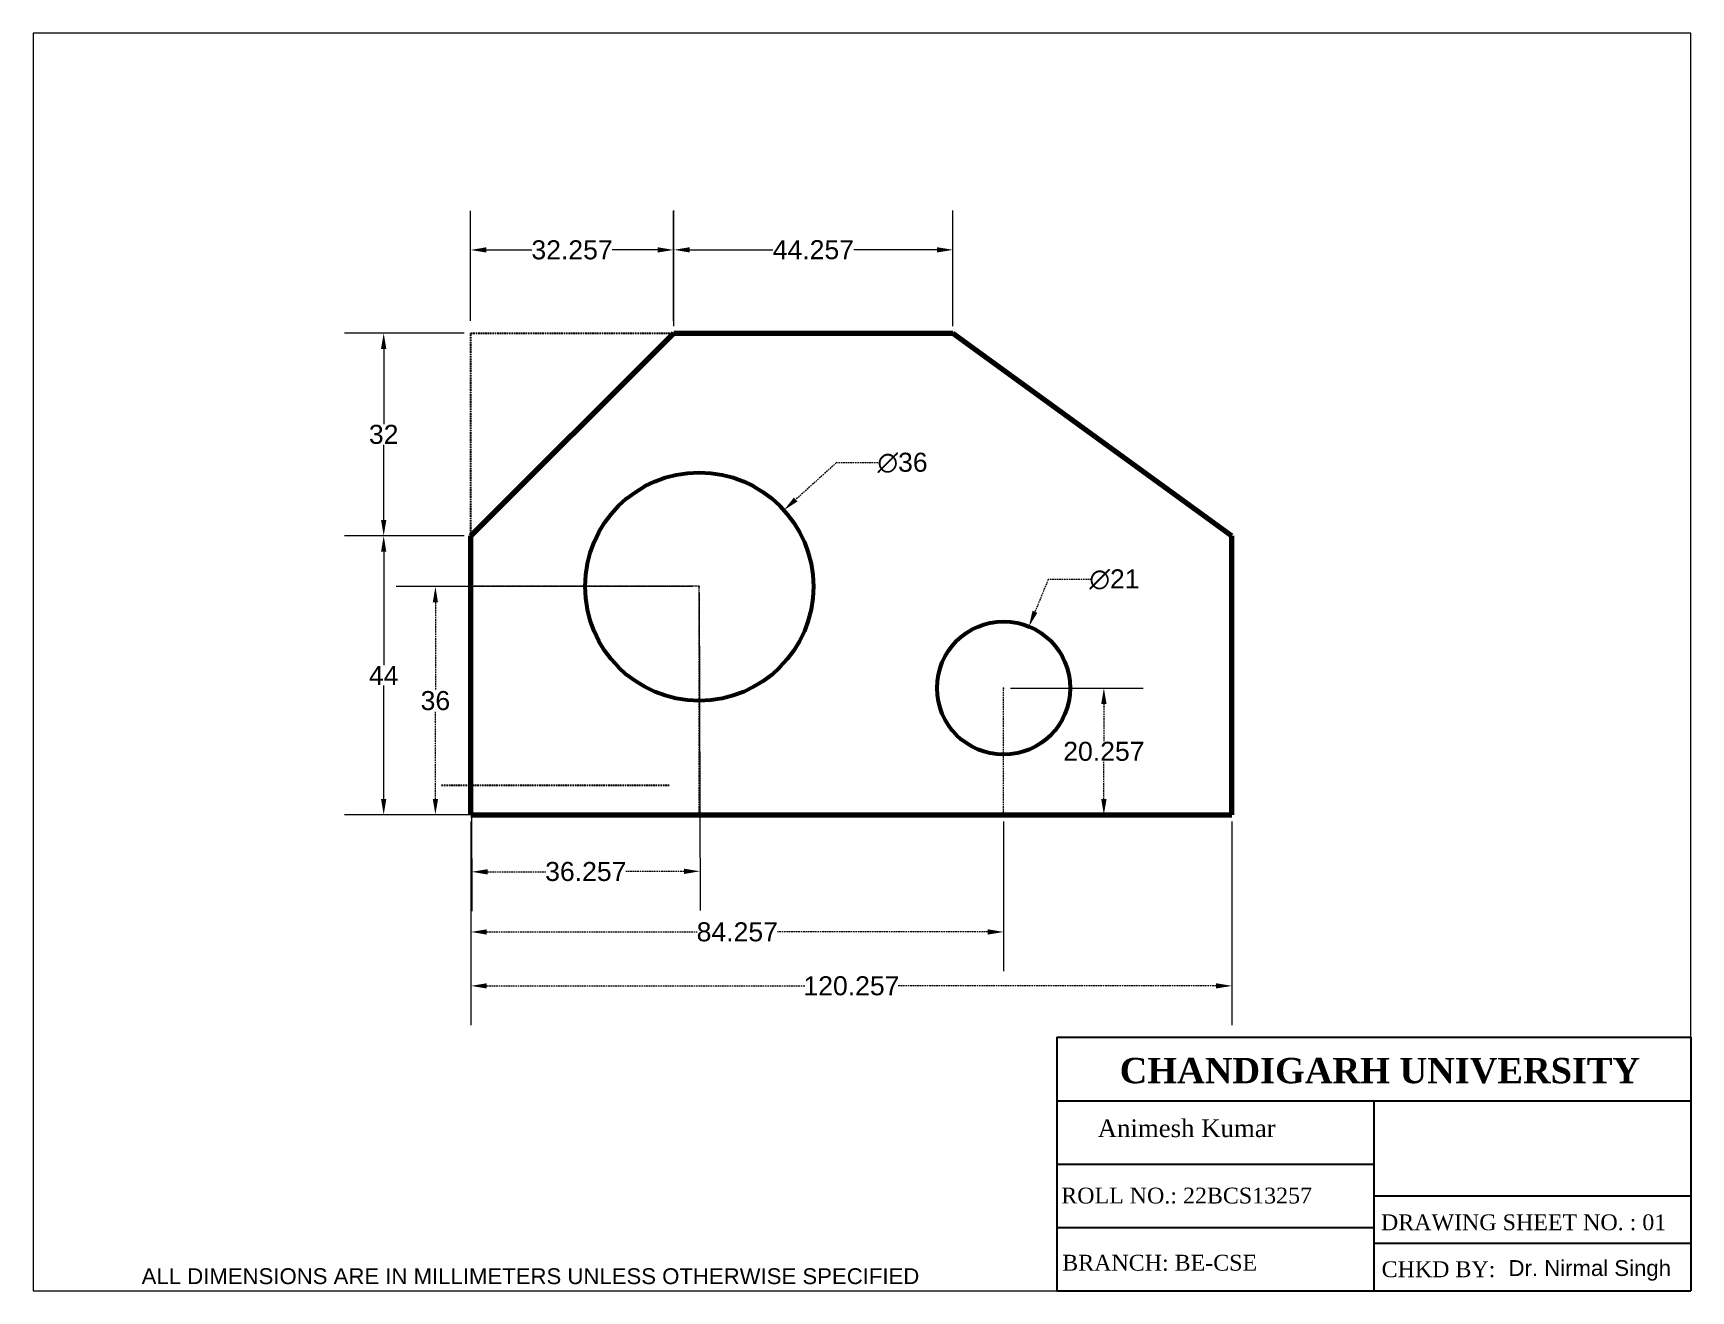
# Paper-space layout 'Layout1' of a CAD drawing. Header units: millimetres. Extents: x 0 to 261, y 0 to 198.
import ezdxf

# ---------------------------------------------------------------- set-up
doc = ezdxf.new("R2010")
doc.units = ezdxf.units.MM
doc.linetypes.add('ACAD_ISO08W100', pattern=[36, 24, -3, 6, -3])
doc.linetypes.add('HIDDEN', pattern=[0.375, 0.25, -0.125])
doc.layers.add('thick continuous', color=7, linetype='Continuous', lineweight=30)
doc.layers.add('thin continuous', color=7, linetype='Continuous', lineweight=13)
doc.styles.get("Standard").update_dxf_attribs({"font": 'arial.ttf'})
doc.dimstyles.get("Standard").update_dxf_attribs({"dimtxt": 3, "dimasz": 2.5, "dimexe": 6.18, "dimexo": 1.063, "dimgap": 0.09, "dimtad": 0, "dimtih": 1, "dimtoh": 1, "dimdec": 3, "dimzin": 0, "dimdsep": 46, "dimtxsty": 'Standard', "dimcen": 0.09, "dimadec": 0, "dimazin": 0, "dimtfac": 1, "dimtdec": 3, "dimtofl": 0, "dimtmove": 0, "dimatfit": 3, "dimfxl": 1, "dimtolj": 1, "dimtzin": 0, "dimlwd": 5, "dimlwe": 5, "dimarcsym": 0})

# ---------------------------------------------------------------- blocks, each defined once
blk = doc.blocks.new('*D13')
at = {"layer": 'Defpoints', "color": 0, "lineweight": 30, "transparency": 16777216}
for p in [(100.98, 164.21), (68.98, 151.95), (100.98, 151.95)]:
    blk.add_point(p, dxfattribs=at)
at = {"layer": 'thick continuous', "color": 0, "lineweight": 5, "transparency": 16777216}
for p, q in [((68.98, 153.02), (68.98, 170.39)), ((100.98, 153.02), (100.98, 170.39)), ((71.48, 164.21), (78.66, 164.21)), ((98.48, 164.21), (91.29, 164.21))]:
    blk.add_line(p, q, dxfattribs=at)
at = {"layer": 'thick continuous', "color": 0, "lineweight": 30, "transparency": 16777216}
for points in [[(71.48, 164.63), (71.48, 163.8), (68.98, 164.21)], [(98.48, 164.63), (98.48, 163.8), (100.98, 164.21)]]:
    blk.add_solid(points, dxfattribs=at)
at = {"layer": 'thick continuous', "color": 0, "lineweight": 100, "transparency": 16777216, "insert": (84.98, 164.21), "char_height": 3, "attachment_point": 5}
blk.add_mtext('\\A1;32.257', dxfattribs=at)
blk = doc.blocks.new('*D14')
at = {"layer": 'Defpoints', "color": 0, "lineweight": 30, "transparency": 16777216}
for p in [(55.28, 151.1), (69.04, 151.1), (69.04, 119.1)]:
    blk.add_point(p, dxfattribs=at)
at = {"layer": 'thick continuous', "color": 0, "lineweight": 5, "transparency": 16777216}
for p, q in [((67.98, 151.1), (49.1, 151.1)), ((55.28, 148.6), (55.28, 136.72)), ((55.28, 121.6), (55.28, 133.47)), ((67.98, 119.1), (49.1, 119.1))]:
    blk.add_line(p, q, dxfattribs=at)
at = {"layer": 'thick continuous', "color": 0, "lineweight": 30, "transparency": 16777216}
for points in [[(54.86, 148.6), (55.69, 148.6), (55.28, 151.1)], [(54.86, 121.6), (55.69, 121.6), (55.28, 119.1)]]:
    blk.add_solid(points, dxfattribs=at)
at = {"layer": 'thick continuous', "color": 0, "lineweight": 100, "transparency": 16777216, "insert": (55.28, 135.1), "char_height": 3, "attachment_point": 5}
blk.add_mtext('\\A1;32', dxfattribs=at)
blk = doc.blocks.new('*D15')
at = {"layer": 'Defpoints', "color": 0, "lineweight": 30, "transparency": 16777216}
for p in [(145.04, 164.23), (101.04, 151.1), (145.04, 151.1)]:
    blk.add_point(p, dxfattribs=at)
at = {"layer": 'thick continuous', "color": 0, "lineweight": 5, "transparency": 16777216}
for p, q in [((101.04, 152.16), (101.04, 170.41)), ((145.04, 152.16), (145.04, 170.41)), ((103.54, 164.23), (116.66, 164.23)), ((142.54, 164.23), (129.42, 164.23))]:
    blk.add_line(p, q, dxfattribs=at)
at = {"layer": 'thick continuous', "color": 0, "lineweight": 30, "transparency": 16777216}
for points in [[(103.54, 164.64), (103.54, 163.81), (101.04, 164.23)], [(142.54, 164.64), (142.54, 163.81), (145.04, 164.23)]]:
    blk.add_solid(points, dxfattribs=at)
at = {"layer": 'thick continuous', "color": 0, "lineweight": 100, "transparency": 16777216, "insert": (123.04, 164.23), "char_height": 3, "attachment_point": 5}
blk.add_mtext('\\A1;44.257', dxfattribs=at)
blk = doc.blocks.new('*D16')
at = {"layer": 'Defpoints', "color": 0, "lineweight": 30, "transparency": 16777216}
for p in [(55.28, 119.1), (69.04, 119.1), (69.04, 75.1)]:
    blk.add_point(p, dxfattribs=at)
at = {"layer": 'thick continuous', "color": 0, "lineweight": 5, "transparency": 16777216}
for p, q in [((67.98, 119.1), (49.1, 119.1)), ((55.28, 116.6), (55.28, 98.69)), ((55.28, 77.6), (55.28, 95.51)), ((67.98, 75.1), (49.1, 75.1))]:
    blk.add_line(p, q, dxfattribs=at)
at = {"layer": 'thick continuous', "color": 0, "lineweight": 30, "transparency": 16777216}
for points in [[(54.86, 116.6), (55.69, 116.6), (55.28, 119.1)], [(54.86, 77.6), (55.69, 77.6), (55.28, 75.1)]]:
    blk.add_solid(points, dxfattribs=at)
at = {"layer": 'thick continuous', "color": 0, "lineweight": 100, "transparency": 16777216, "insert": (55.28, 97.1), "char_height": 3, "attachment_point": 5}
blk.add_mtext('\\A1;44', dxfattribs=at)
blk = doc.blocks.new('*D18')
at = {"layer": 'Defpoints', "color": 0, "linetype": 'HIDDEN', "lineweight": 30, "transparency": 16777216}
for p in [(69.04, 75.1), (189.04, 75.1), (189.04, 48.11)]:
    blk.add_point(p, dxfattribs=at)
at = {"layer": 'thick continuous', "color": 0, "lineweight": 5, "transparency": 16777216}
for p, q in [((69.04, 74.03), (69.04, 41.93)), ((189.04, 74.03), (189.04, 41.93))]:
    blk.add_line(p, q, dxfattribs=at)
at = {"layer": 'thick continuous', "color": 0, "linetype": 'HIDDEN', "lineweight": 5, "transparency": 16777216}
for p, q in [((71.54, 48.11), (121.7, 48.11)), ((186.54, 48.11), (136.38, 48.11))]:
    blk.add_line(p, q, dxfattribs=at)
at = {"layer": 'thick continuous', "color": 0, "linetype": 'HIDDEN', "lineweight": 30, "transparency": 16777216}
for points in [[(71.54, 48.53), (71.54, 47.7), (69.04, 48.11)], [(186.54, 48.53), (186.54, 47.7), (189.04, 48.11)]]:
    blk.add_solid(points, dxfattribs=at)
at = {"layer": 'thick continuous', "color": 0, "linetype": 'HIDDEN', "lineweight": 30, "transparency": 16777216, "insert": (129.04, 48.11), "char_height": 3, "attachment_point": 5}
blk.add_mtext('\\A1;120.257', dxfattribs=at)
blk = doc.blocks.new('*D19')
at = {"layer": 'Defpoints', "color": 0, "linetype": 'HIDDEN', "lineweight": 30, "transparency": 16777216}
for p in [(69.04, 75.1), (153.04, 75.1), (153.04, 56.62)]:
    blk.add_point(p, dxfattribs=at)
at = {"layer": 'thick continuous', "color": 0, "lineweight": 5, "transparency": 16777216}
for p, q in [((69.04, 74.03), (69.04, 50.44)), ((153.04, 74.03), (153.04, 50.44))]:
    blk.add_line(p, q, dxfattribs=at)
at = {"layer": 'thick continuous', "color": 0, "linetype": 'HIDDEN', "lineweight": 5, "transparency": 16777216}
for p, q in [((71.54, 56.62), (104.72, 56.62)), ((150.54, 56.62), (117.36, 56.62))]:
    blk.add_line(p, q, dxfattribs=at)
at = {"layer": 'thick continuous', "color": 0, "linetype": 'HIDDEN', "lineweight": 30, "transparency": 16777216}
for points in [[(71.54, 57.04), (71.54, 56.2), (69.04, 56.62)], [(150.54, 57.04), (150.54, 56.2), (153.04, 56.62)]]:
    blk.add_solid(points, dxfattribs=at)
at = {"layer": 'thick continuous', "color": 0, "linetype": 'HIDDEN', "lineweight": 30, "transparency": 16777216, "insert": (111.04, 56.62), "char_height": 3, "attachment_point": 5}
blk.add_mtext('\\A1;84.257', dxfattribs=at)
blk = doc.blocks.new('*D22')
at = {"layer": 'Defpoints', "color": 0, "linetype": 'HIDDEN', "lineweight": 30, "transparency": 16777216}
for p in [(153.04, 95.1), (168.85, 95.1), (153.04, 75.1)]:
    blk.add_point(p, dxfattribs=at)
at = {"layer": 'thick continuous', "color": 0, "lineweight": 5, "transparency": 16777216}
for p, q in [((154.1, 95.1), (175.03, 95.1)), ((154.1, 75.1), (175.03, 75.1))]:
    blk.add_line(p, q, dxfattribs=at)
at = {"layer": 'thick continuous', "color": 0, "linetype": 'HIDDEN', "lineweight": 5, "transparency": 16777216}
for p, q in [((168.85, 92.6), (168.85, 86.72)), ((168.85, 77.6), (168.85, 83.47))]:
    blk.add_line(p, q, dxfattribs=at)
at = {"layer": 'thick continuous', "color": 0, "linetype": 'HIDDEN', "lineweight": 30, "transparency": 16777216}
for points in [[(168.43, 92.6), (169.27, 92.6), (168.85, 95.1)], [(168.43, 77.6), (169.27, 77.6), (168.85, 75.1)]]:
    blk.add_solid(points, dxfattribs=at)
at = {"layer": 'thick continuous', "color": 0, "linetype": 'HIDDEN', "lineweight": 30, "transparency": 16777216, "insert": (168.85, 85.1), "char_height": 3, "attachment_point": 5}
blk.add_mtext('\\A1;20.257', dxfattribs=at)
blk = doc.blocks.new('*D23')
at = {"layer": 'Defpoints', "color": 0, "linetype": 'HIDDEN', "lineweight": 30, "transparency": 16777216}
for p in [(118.4, 123.16), (91.68, 99.03)]:
    blk.add_point(p, dxfattribs=at)
at = {"layer": 'thick continuous', "color": 0, "linetype": 'HIDDEN', "lineweight": 5, "transparency": 16777216}
for p, q in [((126.65, 130.62), (120.25, 124.84)), ((133.23, 130.62), (126.65, 130.62)), ((104.95, 111.1), (105.13, 111.1)), ((105.04, 111.01), (105.04, 111.19))]:
    blk.add_line(p, q, dxfattribs=at)
at = {"layer": 'thick continuous', "color": 0, "linetype": 'HIDDEN', "lineweight": 30, "transparency": 16777216}
blk.add_solid([(119.97, 125.15), (120.53, 124.53), (118.4, 123.16)], dxfattribs=at)
at = {"layer": 'thick continuous', "color": 0, "linetype": 'HIDDEN', "lineweight": 30, "transparency": 16777216, "insert": (137.1, 130.62), "char_height": 3, "attachment_point": 5}
blk.add_mtext('\\A1;∅36', dxfattribs=at)
blk = doc.blocks.new('*D25')
at = {"layer": 'Defpoints', "color": 0, "linetype": 'HIDDEN', "lineweight": 30, "transparency": 16777216}
for p in [(157.03, 104.81), (149.05, 85.38)]:
    blk.add_point(p, dxfattribs=at)
at = {"layer": 'thick continuous', "color": 0, "linetype": 'HIDDEN', "lineweight": 5, "transparency": 16777216}
for p, q in [((160.07, 112.22), (157.98, 107.12)), ((166.94, 112.22), (160.07, 112.22)), ((152.95, 95.1), (153.13, 95.1)), ((153.04, 95.01), (153.04, 95.19))]:
    blk.add_line(p, q, dxfattribs=at)
at = {"layer": 'thick continuous', "color": 0, "linetype": 'HIDDEN', "lineweight": 30, "transparency": 16777216}
blk.add_solid([(157.59, 107.28), (158.36, 106.96), (157.03, 104.81)], dxfattribs=at)
at = {"layer": 'thick continuous', "color": 0, "linetype": 'HIDDEN', "lineweight": 30, "transparency": 16777216, "insert": (170.52, 112.22), "char_height": 3, "attachment_point": 5}
blk.add_mtext('\\A1;∅21', dxfattribs=at)
blk = doc.blocks.new('*D27')
at = {"layer": 'Defpoints', "color": 0, "linetype": 'HIDDEN', "lineweight": 30, "transparency": 16777216}
for p in [(63.43, 111.1), (105.04, 111.1), (105.04, 75.1)]:
    blk.add_point(p, dxfattribs=at)
at = {"layer": 'thick continuous', "color": 0, "lineweight": 5, "transparency": 16777216}
for p, q in [((103.98, 111.1), (57.25, 111.1)), ((103.98, 75.1), (57.25, 75.1))]:
    blk.add_line(p, q, dxfattribs=at)
at = {"layer": 'thick continuous', "color": 0, "linetype": 'HIDDEN', "lineweight": 5, "transparency": 16777216}
for p, q in [((63.43, 108.6), (63.43, 94.72)), ((63.43, 77.6), (63.43, 91.47))]:
    blk.add_line(p, q, dxfattribs=at)
at = {"layer": 'thick continuous', "color": 0, "linetype": 'HIDDEN', "lineweight": 30, "transparency": 16777216}
for points in [[(63.02, 108.6), (63.85, 108.6), (63.43, 111.1)], [(63.02, 77.6), (63.85, 77.6), (63.43, 75.1)]]:
    blk.add_solid(points, dxfattribs=at)
at = {"layer": 'thick continuous', "color": 0, "linetype": 'HIDDEN', "lineweight": 30, "transparency": 16777216, "insert": (63.43, 93.1), "char_height": 3, "attachment_point": 5}
blk.add_mtext('\\A1;36', dxfattribs=at)
blk = doc.blocks.new('*D28')
at = {"layer": 'Defpoints', "color": 0, "linetype": 'HIDDEN', "lineweight": 30, "transparency": 16777216}
for p in [(69.04, 111.1), (105.04, 111.19), (69.15, 66.1)]:
    blk.add_point(p, dxfattribs=at)
at = {"layer": 'thick continuous', "color": 0, "lineweight": 5, "transparency": 16777216}
for p, q in [((69.04, 110.03), (69.17, 59.92)), ((105.04, 110.12), (105.17, 60.01))]:
    blk.add_line(p, q, dxfattribs=at)
at = {"layer": 'thick continuous', "color": 0, "linetype": 'HIDDEN', "lineweight": 5, "transparency": 16777216}
for p, q in [((71.65, 66.1), (80.84, 66.13)), ((102.65, 66.18), (93.47, 66.16))]:
    blk.add_line(p, q, dxfattribs=at)
at = {"layer": 'thick continuous', "color": 0, "linetype": 'HIDDEN', "lineweight": 30, "transparency": 16777216}
for points in [[(71.65, 66.52), (71.65, 65.69), (69.15, 66.1)], [(102.65, 66.6), (102.65, 65.76), (105.15, 66.19)]]:
    blk.add_solid(points, dxfattribs=at)
at = {"layer": 'thick continuous', "color": 0, "linetype": 'HIDDEN', "lineweight": 30, "transparency": 16777216, "insert": (87.15, 66.14), "char_height": 3, "attachment_point": 5}
blk.add_mtext('\\A1;36.257', dxfattribs=at)

psp = doc.layouts.get("Layout1")

# ---------------------------------------------------------------- linework, layer by layer
for p, q in [((161.4125, 40), (261.4125, 40)), ((161.4125, 40), (161.4125, 0)), ((261.4125, 40), (261.4125, 0)), ((161.4125, 30), (261.4125, 30)), ((161.4125, 30), (194.2737, 30)), ((211.4125, 30), (211.4125, 0)), ((161.4125, 20), (211.4125, 20)), ((211.4125, 15), (261.4125, 15)), ((161.4125, 10), (211.4125, 10)), ((211.4125, 7.5), (261.4125, 7.5)), ((161.4125, 0), (261.4125, 0))]:
    psp.add_line(p, q)
at = {"layer": 'thick continuous', "linetype": 'HIDDEN', "lineweight": 25}
for p, q in [((69.0395, 119.0967), (69.0395, 151.0967)), ((69.0395, 151.0967), (101.0395, 151.0967)), ((64.4144, 79.782), (100.4144, 79.782))]:
    psp.add_line(p, q, dxfattribs=at)
at = {"layer": 'thick continuous', "lineweight": 100}
for p, q in [((69.0395, 119.0967), (101.0395, 151.0967)), ((101.0395, 151.0967), (145.0395, 151.0967)), ((189.0395, 119.0967), (145.0395, 151.0967)), ((69.0395, 75.0967), (69.0395, 119.0967)), ((189.0395, 75.0967), (189.0395, 119.0967)), ((69.0395, 75.0967), (189.0395, 75.0967))]:
    psp.add_line(p, q, dxfattribs=at)
at = {"layer": 'thick continuous', "linetype": 'HIDDEN', "lineweight": 20}
psp.add_line((105.0395, 111.1867), (69.0395, 111.1867), dxfattribs=at)
at = {"layer": 'thick continuous', "linetype": 'HIDDEN', "lineweight": 15}
psp.add_line((105.0395, 75.0967), (105.0395, 111.0967), dxfattribs=at)
at = {"layer": 'thick continuous', "linetype": 'HIDDEN', "lineweight": 30}
psp.add_line((69.0395, 75.0967), (153.0395, 75.0967), dxfattribs=at)
at = {"layer": 'thick continuous', "lineweight": 53}
for centre, radius in [((105.0395, 111.0967), 18), ((153.0395, 95.0967), 10.5)]:
    psp.add_circle(centre, radius, dxfattribs=at)
at = {"layer": 'thin continuous', "linetype": 'HIDDEN', "lineweight": 9}
psp.add_line((153.0395, 75.0967), (153.0395, 95.0967), dxfattribs=at)

# ---------------------------------------------------------------- texts
at = {"attachment_point": 1}
for s, width, insert, char_height in [('\\pi0.35393;{\\fTimes New Roman|b1|i0|c0|p18;CHANDIGARH UNIVERSITY}', 80.817688, (170.9807, 36.7522), 4), ('\\pi9.53086;{\\fTimes New Roman|b0|i0|c0|p18;Animesh Kumar}', 46.498492, (158.3368, 27.0574), 2.8)]:
    psp.add_mtext_dynamic_manual_height_columns(s, width=width, gutter_width=40, heights=[0], dxfattribs=dict(at, insert=insert, char_height=char_height))
at = {"linetype": 'ACAD_ISO08W100', "lineweight": 100, "char_height": 2.5, "attachment_point": 1}
for s, width, insert in [('{\\fTimes New Roman|b0|i0|c0|p18;ROLL NO.: 22BCS13257}', 45.319869, (162.1268, 16.2833)), ('{\\fTimes New Roman|b0|i0|c0|p18;DRAWING SHEET NO. : 01}', 45.319869, (212.5424, 12.065)), ('{\\fTimes New Roman|b0|i0|c0|p18;BRANCH: BE-CSE}', 45.319869, (162.2809, 5.6875)), ('{\\fTimes New Roman|b0|i0|c0|p18;CHKD BY: }', 47.977948, (212.6429, 4.6577))]:
    psp.add_mtext_dynamic_manual_height_columns(s, width=width, gutter_width=25, heights=[0], dxfattribs=dict(at, insert=insert))
at = {"layer": 'thick continuous'}
psp.add_text('ALL DIMENSIONS ARE IN MILLIMETERS UNLESS OTHERWISE SPECIFIED', height=2.5, dxfattribs=at).set_placement((17.1099, 1.0649))
at = {"layer": 'thick continuous', "lineweight": 53, "insert": (232.6637, 4.8483), "char_height": 2.5, "attachment_point": 1}
psp.add_mtext_dynamic_manual_height_columns('Dr. Nirmal Singh', width=27.050666, gutter_width=12.5, heights=[0], dxfattribs=at)

# ---------------------------------------------------------------- dimensions: what is measured, and where the dimension line sits
at = {"layer": 'thick continuous', "lineweight": 100}
dim = psp.add_linear_dim(base=(100.9781, 164.2133), p1=(68.9781, 151.9545), p2=(100.9781, 151.9545), text='32.257', dimstyle='Standard', dxfattribs=at)
dim.commit()
dim.dimension.update_dxf_attribs({"geometry": '*D13', "text_midpoint": (84.9781, 164.2133), "dimtype": 160})
dim = psp.add_linear_dim(base=(145.0395, 164.228), p1=(101.0395, 151.0967), p2=(145.0395, 151.0967), text='44.257', dimstyle='Standard', dxfattribs=at)
dim.commit()
dim.dimension.update_dxf_attribs({"geometry": '*D15', "text_midpoint": (123.0395, 164.228)})
for base, p1, p2, picture, middle in [((55.2767, 151.0967), (69.0395, 119.0967), (69.0395, 151.0967), '*D14', (55.2767, 135.0967)), ((55.2767, 119.0967), (69.0395, 75.0967), (69.0395, 119.0967), '*D16', (55.2767, 97.0967))]:
    dim = psp.add_linear_dim(base=base, p1=p1, p2=p2, angle=90, dimstyle='Standard', override={"dimdec": 0}, dxfattribs=at)
    dim.commit()
    dim.dimension.update_dxf_attribs({"geometry": picture, "text_midpoint": middle})
at = {"layer": 'thick continuous', "linetype": 'HIDDEN', "lineweight": 30}
for p1, p2, picture, middle in [((91.682, 99.0311), (118.397, 123.1622), '*D23', (137.0968, 130.6194)), ((149.0505, 85.3839), (157.0285, 104.8094), '*D25', (170.5166, 112.2212))]:
    dim = psp.add_diameter_dim_2p(p1=p1, p2=p2, dimstyle='Standard', override={"dimdec": 0}, dxfattribs=at)
    dim.commit()
    dim.dimension.update_dxf_attribs({"geometry": picture, "text_midpoint": middle, "dimtype": 163})
for base, p1, p2, text, picture, middle in [((63.4338, 111.0967), (105.0395, 75.0967), (105.0395, 111.0967), '36', '*D27', (63.4338, 93.0967)), ((168.8495, 95.0967), (153.0395, 75.0967), (153.0395, 95.0967), '20.257', '*D22', (168.8495, 85.0967))]:
    dim = psp.add_linear_dim(base=base, p1=p1, p2=p2, angle=90, text=text, dimstyle='Standard', dxfattribs=at)
    dim.commit()
    dim.dimension.update_dxf_attribs({"geometry": picture, "text_midpoint": middle})
dim = psp.add_aligned_dim(p1=(105.0395, 111.1867), p2=(69.0395, 111.0967), distance=44.9995, text='36.257', dimstyle='Standard', dxfattribs=at)
dim.commit()
dim.dimension.update_dxf_attribs({"geometry": '*D28', "text_midpoint": (87.152, 66.1423)})
for base, p2, text, picture, middle in [((189.0395, 48.1126), (189.0395, 75.0967), '120.257', '*D18', (129.0395, 48.1126)), ((153.0395, 56.6185), (153.0395, 75.0967), '84.257', '*D19', (111.0395, 56.6185))]:
    dim = psp.add_linear_dim(base=base, p1=(69.0395, 75.0967), p2=p2, text=text, dimstyle='Standard', dxfattribs=at)
    dim.commit()
    dim.dimension.update_dxf_attribs({"geometry": picture, "text_midpoint": middle})

# ---------------------------------------------------------------- viewports
at = {"layer": 'thick continuous', "view_target_point": (151.7112, 122.6662)}
psp.add_viewport(center=(130.7062, 99.2062), size=(261.4125, 198.412498), view_center_point=(-4.8356, -38.6502), view_height=179.382792, dxfattribs=at)

doc.saveas('drawing.dxf')
